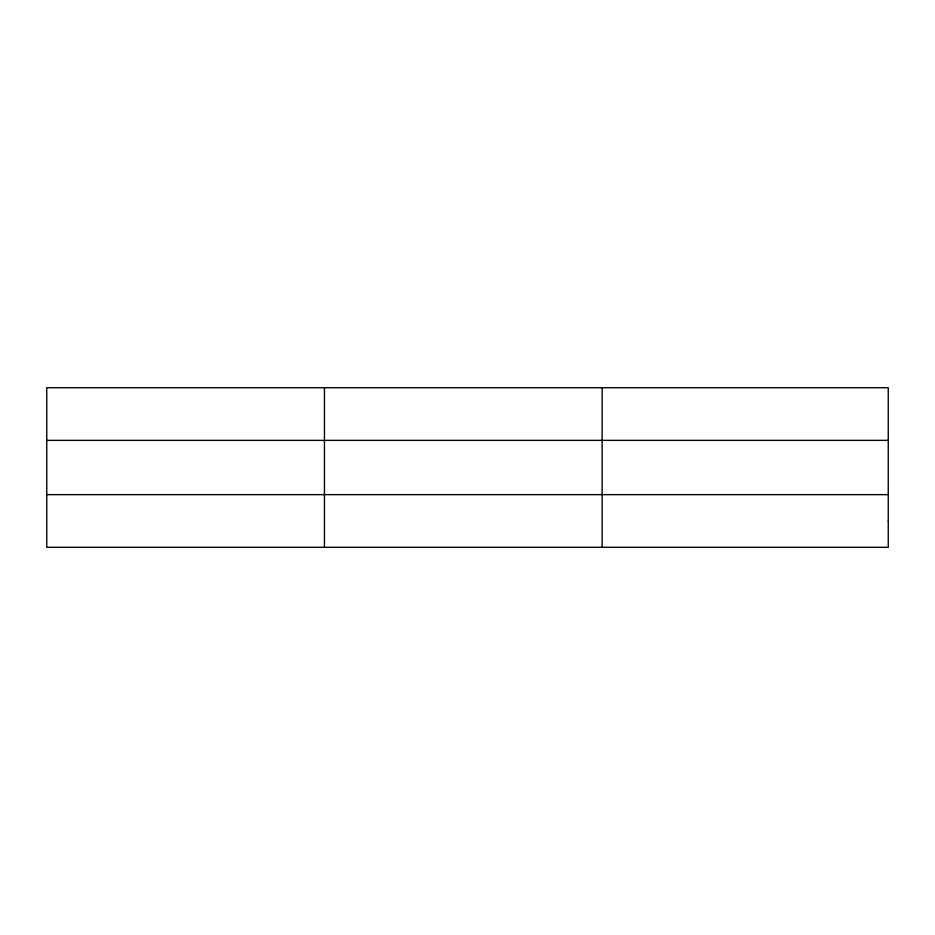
<?xml version="1.0" encoding="UTF-8"?>
<svg xmlns="http://www.w3.org/2000/svg" width="935" height="935" viewBox="0 0 935 935"><rect width="100%" height="100%" fill="white"/><g stroke="black" fill="none" stroke-linecap="round" stroke-linejoin="round"><path stroke-width="1.4" d="M324.445 547.302L324.445 387.698M602.14 547.302L602.14 387.698M46.75 440.362L888.25 440.362M46.75 494.638L888.25 494.638M888.25 520.97L888.25 547.302L46.75 547.302L46.75 387.698L888.25 387.698L888.25 520.97"/></g></svg>
